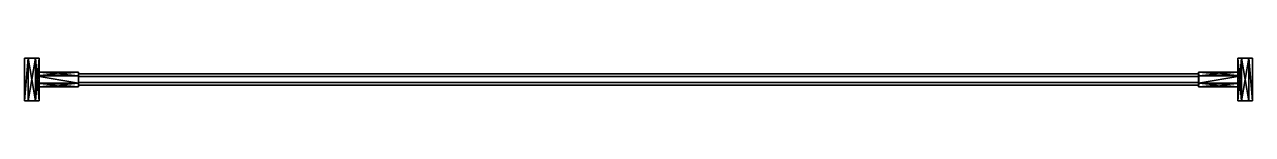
# Model space of a CAD drawing. Extents: x -429 to 429, y -13 to 17.
import ezdxf

# ---------------------------------------------------------------- set-up
doc = ezdxf.new("R2010")
doc.units = 0
doc.layers.get('0').update_dxf_attribs({"linetype": 'CONTINUOUS'})
doc.layers.add('BRANCO', color=6, linetype='CONTINUOUS')

# ---------------------------------------------------------------- blocks, each defined once
blk = doc.blocks.new('65464')
at = {"linetype": 'CONTINUOUS'}
for p, q in [((515.6305, 0, -6.9282), (515.6305, 2, -3.4641)), ((515.6305, 2, -3.4641), (515.6305, 0)), ((515.6305, 0), (515.6305, -4)), ((515.6305, -4, -6.9282), (515.6305, 0, -6.9282)), ((515.6305, -4), (515.6305, -6, -3.4641)), ((515.6305, -6, -3.4641), (515.6305, -4, -6.9282))]:
    blk.add_line(p, q, dxfattribs=at)
at = {"layer": 'BRANCO'}
for points in [[(542.7974, -16.9999, -3.4641), (545.3747, -16.9999, 1), (545.3747, 13, 1), (542.7974, -16.9999, -3.4641)], [(542.7974, -16.9999, -3.4641), (545.3747, 13, 1), (542.7974, 13, -3.4641), (542.7974, -16.9999, -3.4641)], [(542.7974, 13, -3.4641), (545.3747, 13, -7.9282), (545.3747, -16.9999, -7.9282), (542.7974, 13, -3.4641)], [(542.7974, 13, -3.4641), (545.3747, -16.9999, -7.9282), (542.7974, -16.9999, -3.4641), (542.7974, 13, -3.4641)], [(545.3747, 13, 1), (550.5295, 13, 1), (542.7974, 13, -3.4641), (545.3747, 13, 1)], [(542.7974, 13, -3.4641), (550.5295, 13, 1), (545.3747, 13, -7.9282), (542.7974, 13, -3.4641)], [(545.3747, 13, -7.9282), (542.7974, 13, -3.4641), (550.5295, 13, -7.9282), (545.3747, 13, -7.9282)], [(550.5295, 13, -7.9282), (542.7974, 13, -3.4641), (547.9521, 13, -3.4641), (550.5295, 13, -7.9282)], [(550.5295, 13, 1), (545.3747, 13, 1), (545.3747, -16.9999, 1), (550.5295, 13, 1)], [(550.5295, 13, 1), (545.3747, -16.9999, 1), (550.5295, -16.9999, 1), (550.5295, 13, 1)], [(545.3747, 13, -7.9282), (550.5295, 13, -7.9282), (550.5295, -16.9999, -7.9282), (545.3747, 13, -7.9282)], [(545.3747, 13, -7.9282), (550.5295, -16.9999, -7.9282), (545.3747, -16.9999, -7.9282), (545.3747, 13, -7.9282)], [(550.5295, 13, 1), (550.5295, 13, -7.9282), (545.3747, 13, 1), (550.5295, 13, 1)], [(553.1068, 13, -3.4641), (550.5295, 13, 1), (553.1068, -16.9999, -3.4641), (553.1068, 13, -3.4641)], [(553.1068, -16.9999, -3.4641), (550.5295, 13, 1), (550.5295, -16.9999, 1), (553.1068, -16.9999, -3.4641)], [(553.1068, -16.9999, -3.4641), (550.5295, -16.9999, -7.9282), (550.5295, 13, -7.9282), (553.1068, -16.9999, -3.4641)], [(553.1068, -16.9999, -3.4641), (550.5295, 13, -7.9282), (553.1068, 13, -3.4641), (553.1068, -16.9999, -3.4641)], [(553.1068, 13, -3.4641), (550.5295, 13, -7.9282), (550.5295, 13, 1), (553.1068, 13, -3.4641)], [(515.3747, 0.5774, 1), (545.3747, 0.5774, 1), (515.3747, 3.1547, -3.4641), (515.3747, 0.5774, 1)], [(515.3747, 3.1547, -3.4641), (545.3747, 0.5774, 1), (542.7974, 3.1547, -3.4641), (515.3747, 3.1547, -3.4641)], [(515.3747, 0.5774, -7.9282), (515.3747, 3.1547, -3.4641), (542.7974, 3.1547, -3.4641), (515.3747, 0.5774, -7.9282)], [(515.3747, 0.5774, -7.9282), (542.7974, 3.1547, -3.4641), (545.3747, 0.5774, -7.9282), (515.3747, 0.5774, -7.9282)], [(515.3747, 3.1547, -3.4641), (515.3747, 0.5774, -7.9282), (515.3747, 0.5774, 1), (515.3747, 3.1547, -3.4641)], [(515.3747, -4.5773, 1), (545.3747, -4.5773, 1), (545.3747, 0.5774, 1), (515.3747, -4.5773, 1)], [(515.3747, -4.5773, 1), (545.3747, 0.5774, 1), (515.3747, 0.5774, 1), (515.3747, -4.5773, 1)], [(515.3747, -4.5773, -7.9282), (515.3747, 0.5774, -7.9282), (545.3747, 0.5774, -7.9282), (515.3747, -4.5773, -7.9282)], [(515.3747, -4.5773, -7.9282), (545.3747, 0.5774, -7.9282), (545.3747, -4.5773, -7.9282), (515.3747, -4.5773, -7.9282)], [(515.3747, 0.5774, 1), (515.3747, 0.5774, -7.9282), (515.3747, -4.5773, 1), (515.3747, 0.5774, 1)], [(515.3747, -4.5773, 1), (515.3747, 0.5774, 1), (515.3747, -7.1547, -3.4641), (515.3747, -4.5773, 1)], [(515.3747, -7.1547, -3.4641), (515.3747, 0.5774, 1), (515.3747, -4.5773, -7.9282), (515.3747, -7.1547, -3.4641)], [(515.3747, -4.5773, -7.9282), (515.3747, -7.1547, -3.4641), (515.3747, 0.5774, -7.9282), (515.3747, -4.5773, -7.9282)], [(515.3747, 0.5774, -7.9282), (515.3747, -7.1547, -3.4641), (515.3747, -4.5773, 1), (515.3747, 0.5774, -7.9282)], [(515.3747, -7.1547, -3.4641), (515.3747, -4.5773, -7.9282), (542.7974, -7.1547, -3.4641), (515.3747, -7.1547, -3.4641)], [(542.7974, -7.1547, -3.4641), (515.3747, -4.5773, -7.9282), (545.3747, -4.5773, -7.9282), (542.7974, -7.1547, -3.4641)], [(515.3747, -4.5773, 1), (515.3747, -7.1547, -3.4641), (545.3747, -4.5773, 1), (515.3747, -4.5773, 1)], [(545.3747, -4.5773, 1), (515.3747, -7.1547, -3.4641), (542.7974, -7.1547, -3.4641), (545.3747, -4.5773, 1)], [(542.7974, -16.9999, -3.4641), (545.3747, -16.9999, -7.9282), (545.3747, -16.9999, 1), (542.7974, -16.9999, -3.4641)], [(545.3747, -16.9999, 1), (545.3747, -16.9999, -7.9282), (550.5295, -16.9999, 1), (545.3747, -16.9999, 1)], [(550.5295, -16.9999, 1), (545.3747, -16.9999, 1), (553.1068, -16.9999, -3.4641), (550.5295, -16.9999, 1)], [(553.1068, -16.9999, -3.4641), (545.3747, -16.9999, 1), (550.5295, -16.9999, -7.9282), (553.1068, -16.9999, -3.4641)], [(550.5295, -16.9999, -7.9282), (553.1068, -16.9999, -3.4641), (545.3747, -16.9999, -7.9282), (550.5295, -16.9999, -7.9282)], [(545.3747, -16.9999, -7.9282), (553.1068, -16.9999, -3.4641), (547.9521, -16.9999, -3.4641), (545.3747, -16.9999, -7.9282)]]:
    blk.add_3dface(points, dxfattribs=at)

msp = doc.modelspace()

# ---------------------------------------------------------------- linework, layer by layer
at = {"layer": 'BRANCO', "linetype": 'CONTINUOUS'}
for p, q in [((-391.27, 4, -6.93), (-391.27, 6, -3.46)), ((-391.27, 6, -3.46), (-391.27, 4, 0)), ((-391.27, 6, -3.46), (391.27, 6, -3.46)), ((-391.27, 4, 0), (-391.27, 0, 0)), ((-391.27, 0, -6.93), (-391.27, 4, -6.93)), ((-391.27, 4, 0), (391.27, 4, 0)), ((-391.27, 4, -6.93), (391.27, 4, -6.93)), ((-391.27, 0, 0), (-391.27, -2, -3.46)), ((-391.27, -2, -3.46), (-391.27, 0, -6.93)), ((-391.27, 0, 0), (391.27, 0, 0)), ((-391.27, 0, -6.93), (391.27, 0, -6.93)), ((-391.27, -2, -3.46), (391.27, -2, -3.46))]:
    msp.add_line(p, q, dxfattribs=at)
at = {"layer": 'BRANCO'}
for points in [[(-426.42, 17, 1), (-429, 17, -3.46), (-429, -13, -3.46), (-426.42, 17, 1)], [(-426.42, 17, 1), (-429, -13, -3.46), (-426.42, -13, 1), (-426.42, 17, 1)], [(-426.42, -13, -7.93), (-429, -13, -3.46), (-426.42, 17, -7.93), (-426.42, -13, -7.93)], [(-426.42, 17, -7.93), (-429, -13, -3.46), (-429, 17, -3.46), (-426.42, 17, -7.93)], [(-426.42, 17, 1), (-421.27, 17, 1), (-429, 17, -3.46), (-426.42, 17, 1)], [(-429, 17, -3.46), (-421.27, 17, 1), (-426.42, 17, -7.93), (-429, 17, -3.46)], [(-426.42, 17, -7.93), (-429, 17, -3.46), (-421.27, 17, -7.93), (-426.42, 17, -7.93)], [(-421.27, 17, -7.93), (-429, 17, -3.46), (-423.85, 17, -3.46), (-421.27, 17, -7.93)], [(-421.27, 17, 1), (-426.42, 17, 1), (-421.27, -13, 1), (-421.27, 17, 1)], [(-421.27, -13, 1), (-426.42, 17, 1), (-426.42, -13, 1), (-421.27, -13, 1)], [(-426.42, 17, -7.93), (-421.27, 17, -7.93), (-426.42, -13, -7.93), (-426.42, 17, -7.93)], [(-426.42, -13, -7.93), (-421.27, 17, -7.93), (-421.27, -13, -7.93), (-426.42, -13, -7.93)], [(-421.27, 17, 1), (-421.27, 17, -7.93), (-426.42, 17, 1), (-421.27, 17, 1)], [(-421.27, -13, 1), (-418.69, -13, -3.46), (-421.27, 17, 1), (-421.27, -13, 1)], [(-421.27, 17, 1), (-418.69, -13, -3.46), (-418.69, 17, -3.46), (-421.27, 17, 1)], [(-421.27, 17, -7.93), (-418.69, 17, -3.46), (-421.27, -13, -7.93), (-421.27, 17, -7.93)], [(-421.27, -13, -7.93), (-418.69, 17, -3.46), (-418.69, -13, -3.46), (-421.27, -13, -7.93)], [(-418.69, 17, -3.46), (-421.27, 17, -7.93), (-421.27, 17, 1), (-418.69, 17, -3.46)], [(-421.27, 4.58, 1), (-391.27, 4.58, 1), (-391.27, 7.15, -3.46), (-421.27, 4.58, 1)], [(-421.27, 4.58, 1), (-391.27, 7.15, -3.46), (-418.69, 7.15, -3.46), (-421.27, 4.58, 1)], [(-418.69, 7.15, -3.46), (-391.27, 4.58, -7.93), (-421.27, 4.58, -7.93), (-418.69, 7.15, -3.46)], [(-421.27, -0.58, 1), (-391.27, -0.58, 1), (-421.27, 4.58, 1), (-421.27, -0.58, 1)], [(-421.27, 4.58, 1), (-391.27, -0.58, 1), (-391.27, 4.58, 1), (-421.27, 4.58, 1)], [(-391.27, 4.58, -7.93), (-391.27, -0.58, -7.93), (-421.27, 4.58, -7.93), (-391.27, 4.58, -7.93)], [(-421.27, 4.58, -7.93), (-391.27, -0.58, -7.93), (-421.27, -0.58, -7.93), (-421.27, 4.58, -7.93)], [(-391.27, 7.15, -3.46), (-391.27, 4.58, -7.93), (-418.69, 7.15, -3.46), (-391.27, 7.15, -3.46)], [(-391.27, 4.58, 1), (-391.27, -0.58, 1), (-391.27, 7.15, -3.46), (-391.27, 4.58, 1)], [(-391.27, 7.15, -3.46), (-391.27, -0.58, 1), (-391.27, 4.58, -7.93), (-391.27, 7.15, -3.46)], [(-391.27, -0.58, 1), (-391.27, -0.58, -7.93), (-391.27, 4.58, 1), (-391.27, -0.58, 1)], [(-391.27, -0.58, -7.93), (-418.69, -3.15, -3.46), (-421.27, -0.58, -7.93), (-391.27, -0.58, -7.93)], [(-391.27, -3.15, -3.46), (-391.27, -0.58, 1), (-421.27, -0.58, 1), (-391.27, -3.15, -3.46)], [(-391.27, -3.15, -3.46), (-421.27, -0.58, 1), (-418.69, -3.15, -3.46), (-391.27, -3.15, -3.46)], [(-391.27, -0.58, -7.93), (-391.27, -3.15, -3.46), (-418.69, -3.15, -3.46), (-391.27, -0.58, -7.93)], [(-391.27, -3.15, -3.46), (-391.27, -0.58, -7.93), (-391.27, -0.58, 1), (-391.27, -3.15, -3.46)], [(-429, -13, -3.46), (-426.42, -13, -7.93), (-426.42, -13, 1), (-429, -13, -3.46)], [(-426.42, -13, 1), (-426.42, -13, -7.93), (-421.27, -13, 1), (-426.42, -13, 1)], [(-421.27, -13, 1), (-426.42, -13, 1), (-418.69, -13, -3.46), (-421.27, -13, 1)], [(-418.69, -13, -3.46), (-426.42, -13, 1), (-421.27, -13, -7.93), (-418.69, -13, -3.46)], [(-421.27, -13, -7.93), (-418.69, -13, -3.46), (-426.42, -13, -7.93), (-421.27, -13, -7.93)], [(-426.42, -13, -7.93), (-418.69, -13, -3.46), (-423.85, -13, -3.46), (-426.42, -13, -7.93)]]:
    msp.add_3dface(points, dxfattribs=at)
at = {"layer": 'BRANCO', "linetype": 'CONTINUOUS'}
for points in [[(391.27, 6, -3.46), (391.27, 4, 0), (-391.27, 4, 0), (-391.27, 6, -3.46)], [(391.27, 4, -6.93), (391.27, 6, -3.46), (-391.27, 6, -3.46), (-391.27, 4, -6.93)], [(-391.27, 0, 0), (-391.27, 4, 0), (391.27, 4, 0), (391.27, 0, 0)], [(391.27, 0, -6.93), (391.27, 4, -6.93), (-391.27, 4, -6.93), (-391.27, 0, -6.93)], [(-391.27, -2, -3.46), (-391.27, 0, 0), (391.27, 0, 0), (391.27, -2, -3.46)], [(-391.27, 0, -6.93), (-391.27, -2, -3.46), (391.27, -2, -3.46), (391.27, 0, -6.93)]]:
    msp.add_3dface(points, dxfattribs=at)

# ---------------------------------------------------------------- block references
msp.add_blockref('65464', (-124.36, 4, 0), dxfattribs=at)

doc.saveas('drawing.dxf')
